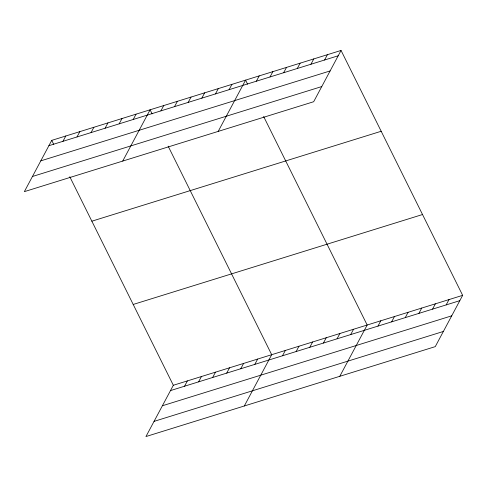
<?xml version="1.0" encoding="UTF-8"?>
<svg xmlns="http://www.w3.org/2000/svg" width="487" height="487" viewBox="0 0 487 487"><rect width="100%" height="100%" fill="white"/><g stroke="black" fill="none" stroke-linecap="round" stroke-linejoin="round"><path stroke-width="0.73" d="M341.052 50.447L51.732 140.372L24.35 191.653L313.671 101.728L341.052 50.447L462.65 295.347L435.268 346.628L145.948 436.553L173.329 385.272L462.65 295.347M62.945 141.327L65.782 136.007M76.995 136.957L79.838 131.636M91.045 132.592L93.888 127.271M105.101 128.221L107.944 122.901M119.151 123.856L121.994 118.536M133.207 119.485L136.05 114.165M122.718 161.075L150.099 109.8L152.108 113.842M160.899 110.878L163.742 105.557M174.535 106.641L177.378 101.32M188.177 102.404L191.02 97.083M201.819 98.161L204.656 92.84M215.455 93.924L218.298 88.604M229.097 89.681L231.934 84.361M218.194 131.405L245.576 80.124L247.579 84.166M256.375 81.207L259.212 75.887M270.011 76.964L272.854 71.644M283.653 72.727L286.496 67.407M297.289 68.484L300.132 63.164M310.931 64.247L313.774 58.927M324.573 60.011L327.41 54.69M184.543 386.228L187.379 380.907M198.593 381.857L201.435 376.536M212.649 377.492L215.485 372.171M226.698 373.121L229.541 367.801M240.755 368.756L243.591 363.436M254.804 364.386L257.647 359.065M244.316 405.975L271.697 354.7L168.155 146.167M282.497 355.778L285.339 350.457M296.139 351.541L298.975 346.22M309.775 347.298L312.617 341.977M323.417 343.061L326.253 337.741M337.053 338.824L339.896 333.504M350.695 334.581L353.538 329.261M339.792 376.299L367.174 325.024L263.631 116.49M377.973 326.101L380.816 320.781M391.615 321.864L394.452 316.544M405.251 317.627L408.094 312.307M418.893 313.385L421.73 308.064M432.529 309.148L435.372 303.827M446.171 304.905L449.008 299.584M48.889 145.692L338.209 55.768M40.792 160.862L330.113 70.938M32.446 176.489L321.767 86.558M91.86 221.189L381.181 131.265M133.201 304.454L422.521 214.53M170.487 390.592L459.807 300.668M162.39 405.762L451.711 315.832M154.044 421.383L443.365 331.458M51.732 140.372L53.734 144.414M69.787 176.744L173.329 385.272"/></g></svg>
